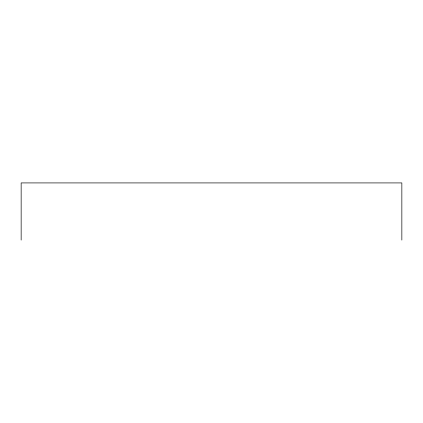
<?xml version="1.0" encoding="UTF-8"?>
<svg xmlns="http://www.w3.org/2000/svg" width="423" height="423" viewBox="0 0 423 423"><rect width="100%" height="100%" fill="white"/><g stroke="black" fill="none" stroke-linecap="round" stroke-linejoin="round"><path stroke-width="0.63" d="M401.85 240.079L401.85 182.921L21.15 182.921L21.15 240.079"/></g></svg>
